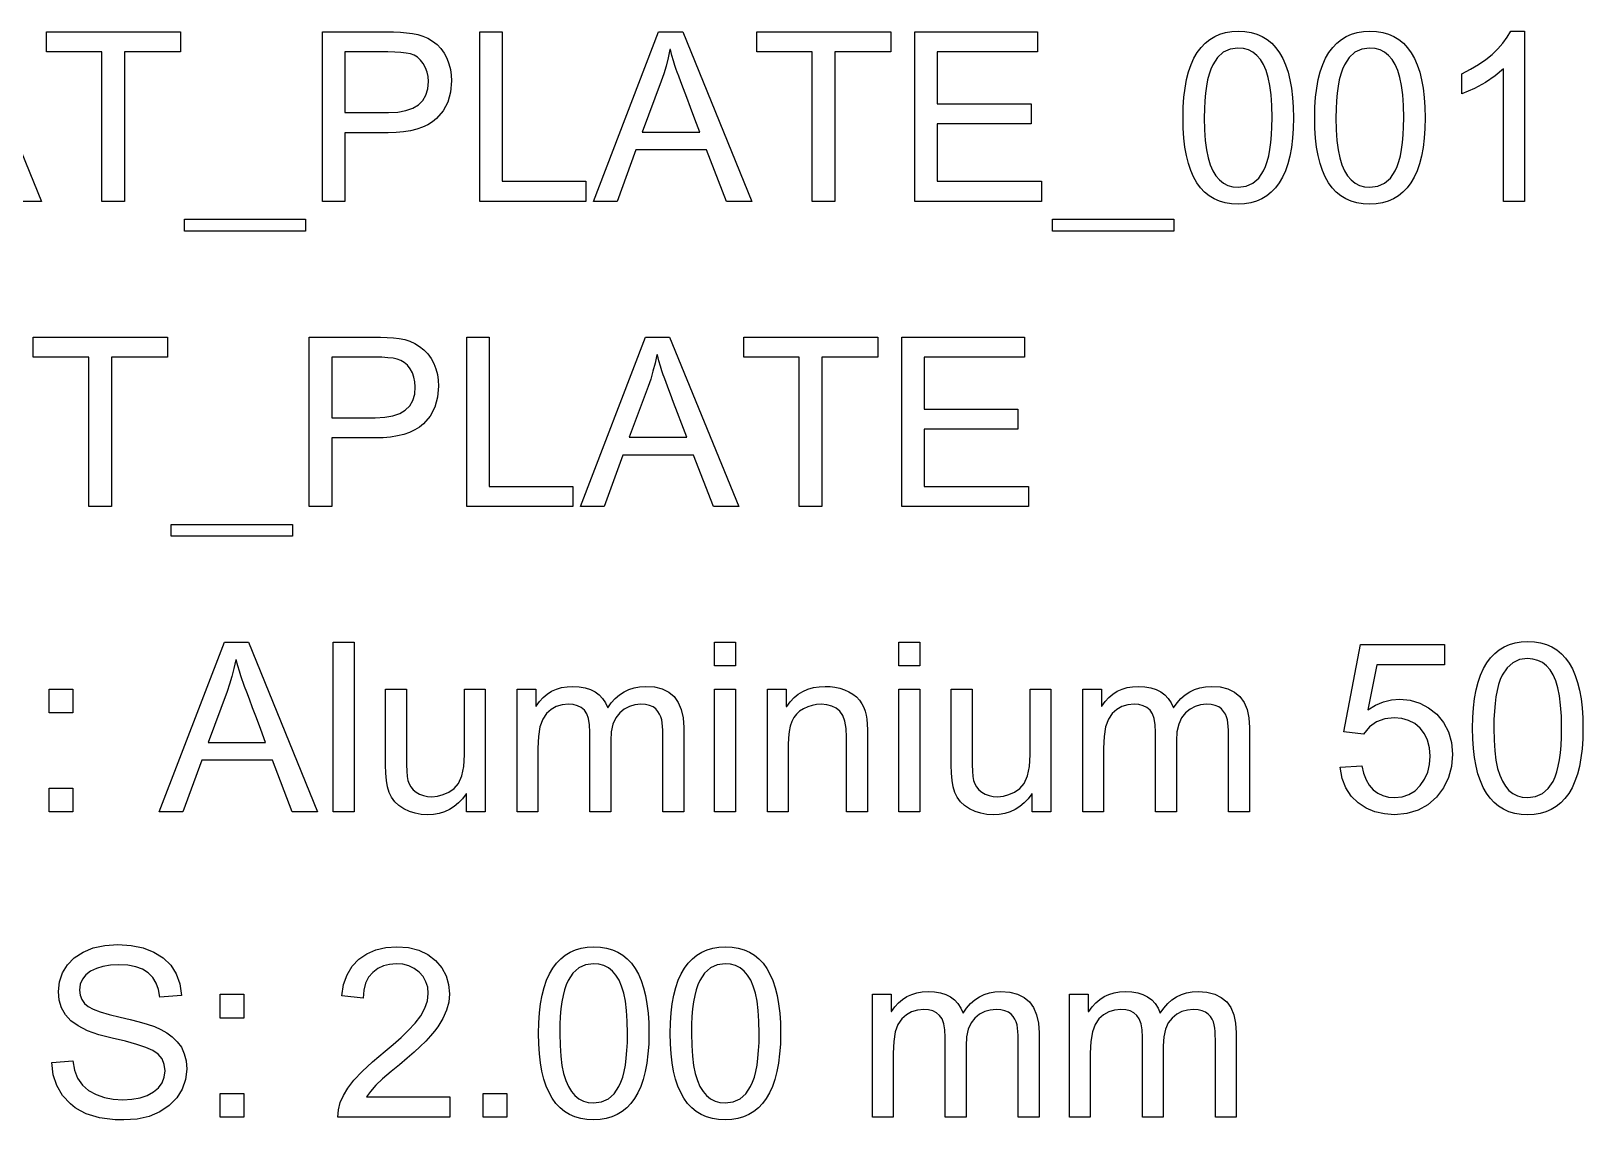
# Model space of a CAD drawing. Header units: millimetres. Extents: x 0 to 160, y 0 to 171.
# Drawn here: x 35.02 to 80.82, y 138.91 to 171.02 of the extents above; entities that cross this region are included whole.
import ezdxf

# ---------------------------------------------------------------- set-up
doc = ezdxf.new("R2010")
doc.units = ezdxf.units.MM
doc.layers.add('TEXT', color=7, linetype='CONTINUOUS')

msp = doc.modelspace()

# ---------------------------------------------------------------- linework, layer by layer
at = {"layer": 'TEXT'}
for points in [[(35.327, 166), (34.58, 166), (33.994, 167.521), (31.907, 167.521), (31.354, 166), (30.655, 166), (32.575, 171), (33.288, 171), (35.327, 166)], [(39.434, 170.407), (37.78, 170.407), (37.78, 166), (37.115, 166), (37.115, 170.407), (35.474, 170.407), (35.474, 171), (39.434, 171), (39.434, 170.407)], [(43.619, 171), (45.505, 171), (45.72, 170.997), (45.92, 170.989), (46.105, 170.975), (46.274, 170.956), (46.432, 170.925), (46.585, 170.876), (46.731, 170.81), (46.872, 170.725), (47.002, 170.624), (47.115, 170.506), (47.211, 170.372), (47.29, 170.221), (47.352, 170.059), (47.396, 169.895), (47.423, 169.726), (47.432, 169.554), (47.404, 169.225), (47.321, 168.93), (47.181, 168.67), (46.987, 168.444), (46.867, 168.346), (46.731, 168.261), (46.577, 168.189), (46.407, 168.13), (46.221, 168.085), (46.017, 168.052), (45.797, 168.032), (45.559, 168.026), (44.28, 168.026), (44.28, 166), (43.619, 166), (43.619, 171)], [(51.392, 166), (48.264, 166), (48.264, 171), (48.926, 171), (48.926, 166.593), (51.392, 166.593), (51.392, 166)], [(56.289, 166), (55.542, 166), (54.956, 167.521), (52.868, 167.521), (52.316, 166), (51.617, 166), (53.537, 171), (54.25, 171), (56.289, 166)], [(60.396, 170.407), (58.741, 170.407), (58.741, 166), (58.076, 166), (58.076, 170.407), (56.436, 170.407), (56.436, 171), (60.396, 171), (60.396, 170.407)], [(64.836, 166), (61.102, 166), (61.102, 171), (64.72, 171), (64.72, 170.407), (61.763, 170.407), (61.763, 168.879), (64.529, 168.879), (64.529, 168.285), (61.763, 168.285), (61.763, 166.593), (64.836, 166.593), (64.836, 166)], [(70.641, 171.024), (70.839, 171.014), (71.023, 170.984), (71.195, 170.934), (71.354, 170.864), (71.501, 170.774), (71.635, 170.664), (71.756, 170.534), (71.864, 170.384), (71.959, 170.215), (72.042, 170.025), (72.112, 169.815), (72.17, 169.585), (72.214, 169.335), (72.246, 169.065), (72.265, 168.776), (72.271, 168.466), (72.265, 168.153), (72.245, 167.861), (72.212, 167.59), (72.166, 167.339), (72.107, 167.109), (72.035, 166.9), (71.949, 166.712), (71.85, 166.544), (71.739, 166.397), (71.617, 166.269), (71.483, 166.161), (71.337, 166.072), (71.181, 166.003), (71.012, 165.954), (70.832, 165.925), (70.641, 165.915), (70.444, 165.925), (70.26, 165.955), (70.088, 166.004), (69.929, 166.074), (69.783, 166.164), (69.65, 166.273), (69.529, 166.403), (69.421, 166.553), (69.326, 166.722), (69.243, 166.911), (69.173, 167.121), (69.116, 167.35), (69.072, 167.599), (69.04, 167.868), (69.021, 168.157), (69.014, 168.466), (69.021, 168.779), (69.041, 169.071), (69.074, 169.343), (69.12, 169.594), (69.179, 169.824), (69.251, 170.034), (69.337, 170.223), (69.436, 170.391), (69.547, 170.539), (69.669, 170.668), (69.803, 170.777), (69.948, 170.866), (70.104, 170.935), (70.272, 170.984), (70.451, 171.014), (70.641, 171.024)], [(74.526, 171.024), (74.723, 171.014), (74.908, 170.984), (75.08, 170.934), (75.239, 170.864), (75.386, 170.774), (75.519, 170.664), (75.64, 170.534), (75.749, 170.384), (75.844, 170.215), (75.927, 170.025), (75.997, 169.815), (76.054, 169.585), (76.099, 169.335), (76.131, 169.065), (76.15, 168.776), (76.156, 168.466), (76.15, 168.153), (76.13, 167.861), (76.097, 167.59), (76.051, 167.339), (75.992, 167.109), (75.919, 166.9), (75.834, 166.712), (75.735, 166.544), (75.624, 166.397), (75.501, 166.269), (75.368, 166.161), (75.222, 166.072), (75.065, 166.003), (74.897, 165.954), (74.717, 165.925), (74.526, 165.915), (74.329, 165.925), (74.145, 165.955), (73.973, 166.004), (73.814, 166.074), (73.668, 166.164), (73.535, 166.273), (73.414, 166.403), (73.306, 166.553), (73.21, 166.722), (73.128, 166.911), (73.058, 167.121), (73.001, 167.35), (72.956, 167.599), (72.924, 167.868), (72.905, 168.157), (72.899, 168.466), (72.906, 168.779), (72.925, 169.071), (72.958, 169.343), (73.004, 169.594), (73.064, 169.824), (73.136, 170.034), (73.222, 170.223), (73.32, 170.391), (73.431, 170.539), (73.554, 170.668), (73.687, 170.777), (73.832, 170.866), (73.989, 170.935), (74.156, 170.984), (74.335, 171.014), (74.526, 171.024)], [(79.089, 166), (78.475, 166), (78.475, 169.912), (78.226, 169.702), (77.937, 169.509), (77.61, 169.332), (77.244, 169.172), (77.244, 169.765), (77.499, 169.896), (77.732, 170.035), (77.945, 170.181), (78.136, 170.334), (78.306, 170.495), (78.455, 170.664), (78.583, 170.84), (78.69, 171.024), (79.089, 171.024), (79.089, 166)], [(44.28, 168.619), (45.566, 168.619), (45.843, 168.634), (46.082, 168.677), (46.285, 168.748), (46.451, 168.848), (46.58, 168.976), (46.672, 169.134), (46.728, 169.319), (46.746, 169.533), (46.737, 169.679), (46.708, 169.816), (46.66, 169.944), (46.593, 170.064), (46.512, 170.168), (46.422, 170.251), (46.323, 170.311), (46.216, 170.35), (46.091, 170.375), (45.938, 170.392), (45.759, 170.403), (45.553, 170.407), (44.28, 170.407), (44.28, 168.619)], [(54.754, 168.046), (54.609, 168.43), (54.481, 168.77), (54.369, 169.067), (54.274, 169.319), (54.196, 169.527), (54.135, 169.692), (54.09, 169.813), (54.062, 169.89), (54.022, 170.009), (53.979, 170.147), (53.935, 170.303), (53.888, 170.478), (53.871, 170.478), (53.819, 170.23), (53.759, 169.992), (53.691, 169.763), (53.615, 169.544), (53.056, 168.046), (54.754, 168.046)], [(70.641, 166.42), (70.873, 166.449), (71.075, 166.539), (71.247, 166.689), (71.388, 166.899), (71.447, 167.028), (71.499, 167.176), (71.542, 167.344), (71.577, 167.53), (71.605, 167.736), (71.625, 167.96), (71.637, 168.203), (71.641, 168.466), (71.634, 168.824), (71.613, 169.142), (71.578, 169.42), (71.53, 169.658), (71.467, 169.861), (71.391, 170.037), (71.3, 170.185), (71.195, 170.306), (71.077, 170.399), (70.943, 170.466), (70.796, 170.506), (70.634, 170.519), (70.402, 170.489), (70.201, 170.397), (70.031, 170.245), (69.891, 170.031), (69.833, 169.9), (69.782, 169.751), (69.739, 169.583), (69.704, 169.396), (69.677, 169.191), (69.657, 168.968), (69.646, 168.726), (69.642, 168.466), (69.649, 168.112), (69.67, 167.797), (69.705, 167.52), (69.754, 167.282), (69.818, 167.078), (69.894, 166.902), (69.985, 166.753), (70.089, 166.633), (70.206, 166.539), (70.338, 166.473), (70.483, 166.433), (70.641, 166.42)], [(74.526, 166.42), (74.758, 166.449), (74.96, 166.539), (75.132, 166.689), (75.273, 166.899), (75.332, 167.028), (75.383, 167.176), (75.427, 167.344), (75.462, 167.53), (75.49, 167.736), (75.509, 167.96), (75.521, 168.203), (75.525, 168.466), (75.518, 168.824), (75.498, 169.142), (75.463, 169.42), (75.414, 169.658), (75.352, 169.861), (75.275, 170.037), (75.185, 170.185), (75.08, 170.306), (74.961, 170.399), (74.828, 170.466), (74.681, 170.506), (74.519, 170.519), (74.287, 170.489), (74.086, 170.397), (73.915, 170.245), (73.776, 170.031), (73.717, 169.9), (73.667, 169.751), (73.624, 169.583), (73.589, 169.396), (73.562, 169.191), (73.542, 168.968), (73.53, 168.726), (73.527, 168.466), (73.534, 168.112), (73.555, 167.797), (73.59, 167.52), (73.639, 167.282), (73.702, 167.078), (73.779, 166.902), (73.869, 166.753), (73.973, 166.633), (74.091, 166.539), (74.222, 166.473), (74.367, 166.433), (74.526, 166.42)], [(43.121, 165.127), (39.546, 165.127), (39.546, 165.475), (43.121, 165.475), (43.121, 165.127)], [(68.741, 165.127), (65.167, 165.127), (65.167, 165.475), (68.741, 165.475), (68.741, 165.127)], [(39.048, 161.407), (37.394, 161.407), (37.394, 157), (36.729, 157), (36.729, 161.407), (35.089, 161.407), (35.089, 162), (39.048, 162), (39.048, 161.407)], [(43.233, 162), (45.119, 162), (45.335, 161.997), (45.535, 161.989), (45.72, 161.975), (45.888, 161.956), (46.047, 161.925), (46.199, 161.876), (46.346, 161.81), (46.487, 161.725), (46.617, 161.624), (46.73, 161.506), (46.826, 161.372), (46.905, 161.221), (46.967, 161.059), (47.011, 160.895), (47.038, 160.726), (47.046, 160.554), (47.019, 160.225), (46.935, 159.93), (46.796, 159.67), (46.601, 159.444), (46.482, 159.346), (46.345, 159.261), (46.192, 159.189), (46.022, 159.13), (45.835, 159.085), (45.632, 159.052), (45.411, 159.032), (45.174, 159.026), (43.895, 159.026), (43.895, 157), (43.233, 157), (43.233, 162)], [(51.006, 157), (47.879, 157), (47.879, 162), (48.54, 162), (48.54, 157.593), (51.006, 157.593), (51.006, 157)], [(55.904, 157), (55.157, 157), (54.57, 158.521), (52.483, 158.521), (51.93, 157), (51.231, 157), (53.151, 162), (53.864, 162), (55.904, 157)], [(60.01, 161.407), (58.356, 161.407), (58.356, 157), (57.691, 157), (57.691, 161.407), (56.05, 161.407), (56.05, 162), (60.01, 162), (60.01, 161.407)], [(64.451, 157), (60.716, 157), (60.716, 162), (64.335, 162), (64.335, 161.407), (61.378, 161.407), (61.378, 159.879), (64.144, 159.879), (64.144, 159.285), (61.378, 159.285), (61.378, 157.593), (64.451, 157.593), (64.451, 157)], [(43.895, 159.619), (45.181, 159.619), (45.457, 159.634), (45.697, 159.677), (45.9, 159.748), (46.066, 159.848), (46.195, 159.976), (46.287, 160.134), (46.342, 160.319), (46.361, 160.533), (46.351, 160.679), (46.322, 160.816), (46.275, 160.944), (46.207, 161.064), (46.126, 161.168), (46.036, 161.251), (45.938, 161.311), (45.83, 161.35), (45.705, 161.375), (45.553, 161.392), (45.374, 161.403), (45.167, 161.407), (43.895, 161.407), (43.895, 159.619)], [(54.369, 159.046), (54.224, 159.43), (54.096, 159.77), (53.984, 160.067), (53.889, 160.319), (53.811, 160.527), (53.749, 160.692), (53.705, 160.813), (53.677, 160.89), (53.636, 161.009), (53.594, 161.147), (53.549, 161.303), (53.503, 161.478), (53.486, 161.478), (53.434, 161.23), (53.374, 160.992), (53.306, 160.763), (53.23, 160.544), (52.671, 159.046), (54.369, 159.046)], [(42.735, 156.127), (39.161, 156.127), (39.161, 156.475), (42.735, 156.475), (42.735, 156.127)], [(43.479, 148), (42.732, 148), (42.145, 149.521), (40.058, 149.521), (39.505, 148), (38.806, 148), (40.726, 153), (41.439, 153), (43.479, 148)], [(44.553, 148), (43.939, 148), (43.939, 153), (44.553, 153), (44.553, 148)], [(55.808, 152.304), (55.194, 152.304), (55.194, 153), (55.808, 153), (55.808, 152.304)], [(61.245, 152.304), (60.631, 152.304), (60.631, 153), (61.245, 153), (61.245, 152.304)], [(79.185, 153.024), (79.382, 153.014), (79.567, 152.984), (79.739, 152.934), (79.898, 152.864), (80.045, 152.774), (80.178, 152.664), (80.299, 152.534), (80.408, 152.384), (80.503, 152.215), (80.586, 152.025), (80.656, 151.815), (80.713, 151.585), (80.758, 151.335), (80.79, 151.065), (80.809, 150.776), (80.815, 150.466), (80.809, 150.153), (80.789, 149.861), (80.756, 149.59), (80.71, 149.339), (80.651, 149.109), (80.578, 148.9), (80.493, 148.712), (80.394, 148.544), (80.283, 148.397), (80.16, 148.269), (80.026, 148.161), (79.881, 148.072), (79.724, 148.003), (79.556, 147.954), (79.376, 147.925), (79.185, 147.915), (78.988, 147.925), (78.804, 147.955), (78.632, 148.004), (78.473, 148.074), (78.327, 148.164), (78.193, 148.273), (78.073, 148.403), (77.965, 148.553), (77.869, 148.722), (77.787, 148.911), (77.717, 149.121), (77.66, 149.35), (77.615, 149.599), (77.583, 149.868), (77.564, 150.157), (77.558, 150.466), (77.565, 150.779), (77.584, 151.071), (77.617, 151.343), (77.663, 151.594), (77.723, 151.824), (77.795, 152.034), (77.88, 152.223), (77.979, 152.391), (78.09, 152.539), (78.213, 152.668), (78.346, 152.777), (78.491, 152.866), (78.648, 152.935), (78.815, 152.984), (78.994, 153.014), (79.185, 153.024)], [(74.465, 151.005), (74.695, 151.142), (74.93, 151.24), (75.169, 151.299), (75.413, 151.319), (75.715, 151.291), (75.997, 151.208), (76.259, 151.07), (76.501, 150.877), (76.704, 150.638), (76.849, 150.361), (76.936, 150.048), (76.965, 149.698), (76.935, 149.341), (76.847, 149.011), (76.7, 148.709), (76.494, 148.435), (76.24, 148.207), (75.95, 148.045), (75.623, 147.947), (75.259, 147.915), (74.958, 147.937), (74.677, 148.003), (74.417, 148.113), (74.178, 148.268), (73.974, 148.465), (73.818, 148.706), (73.711, 148.988), (73.653, 149.313), (74.294, 149.361), (74.344, 149.139), (74.417, 148.947), (74.511, 148.785), (74.628, 148.653), (74.764, 148.551), (74.914, 148.478), (75.079, 148.434), (75.259, 148.42), (75.482, 148.442), (75.682, 148.508), (75.86, 148.618), (76.016, 148.773), (76.143, 148.959), (76.234, 149.166), (76.288, 149.393), (76.306, 149.641), (76.288, 149.889), (76.232, 150.11), (76.139, 150.304), (76.01, 150.469), (75.851, 150.602), (75.67, 150.697), (75.469, 150.754), (75.246, 150.773), (74.968, 150.743), (74.724, 150.653), (74.514, 150.502), (74.338, 150.292), (73.759, 150.36), (74.246, 152.932), (76.726, 152.932), (76.726, 152.338), (74.734, 152.338), (74.465, 151.005)], [(79.185, 148.42), (79.417, 148.449), (79.619, 148.539), (79.79, 148.689), (79.932, 148.899), (79.991, 149.028), (80.042, 149.176), (80.086, 149.344), (80.121, 149.53), (80.149, 149.736), (80.168, 149.96), (80.18, 150.203), (80.184, 150.466), (80.177, 150.824), (80.156, 151.142), (80.122, 151.42), (80.073, 151.658), (80.011, 151.861), (79.934, 152.037), (79.844, 152.185), (79.739, 152.306), (79.62, 152.399), (79.487, 152.466), (79.34, 152.506), (79.178, 152.519), (78.946, 152.489), (78.745, 152.397), (78.574, 152.245), (78.435, 152.031), (78.376, 151.9), (78.326, 151.751), (78.283, 151.583), (78.248, 151.396), (78.221, 151.191), (78.201, 150.968), (78.189, 150.726), (78.186, 150.466), (78.193, 150.112), (78.214, 149.797), (78.249, 149.52), (78.298, 149.282), (78.361, 149.078), (78.438, 148.902), (78.528, 148.753), (78.632, 148.633), (78.75, 148.539), (78.881, 148.473), (79.026, 148.433), (79.185, 148.42)], [(41.944, 150.046), (41.799, 150.43), (41.671, 150.77), (41.559, 151.067), (41.464, 151.319), (41.386, 151.527), (41.324, 151.692), (41.28, 151.813), (41.252, 151.89), (41.211, 152.009), (41.169, 152.147), (41.124, 152.303), (41.078, 152.478), (41.061, 152.478), (41.009, 152.23), (40.949, 151.992), (40.881, 151.763), (40.805, 151.544), (40.246, 150.046), (41.944, 150.046)], [(36.259, 150.92), (35.559, 150.92), (35.559, 151.619), (36.259, 151.619), (36.259, 150.92)], [(48.424, 148), (47.875, 148), (47.875, 148.532), (47.858, 148.532), (47.749, 148.387), (47.631, 148.262), (47.503, 148.156), (47.366, 148.069), (47.219, 148.002), (47.063, 147.953), (46.898, 147.924), (46.722, 147.915), (46.537, 147.926), (46.358, 147.959), (46.186, 148.014), (46.021, 148.09), (45.874, 148.187), (45.753, 148.299), (45.659, 148.429), (45.592, 148.575), (45.545, 148.74), (45.511, 148.929), (45.491, 149.14), (45.484, 149.374), (45.484, 151.619), (46.098, 151.619), (46.098, 149.613), (46.101, 149.39), (46.11, 149.201), (46.124, 149.045), (46.144, 148.924), (46.177, 148.825), (46.227, 148.735), (46.297, 148.653), (46.385, 148.582), (46.487, 148.523), (46.598, 148.48), (46.719, 148.455), (46.849, 148.447), (47.02, 148.462), (47.186, 148.507), (47.347, 148.582), (47.503, 148.687), (47.638, 148.84), (47.734, 149.057), (47.791, 149.339), (47.81, 149.685), (47.81, 151.619), (48.424, 151.619), (48.424, 148)], [(54.28, 148), (53.666, 148), (53.666, 150.285), (53.664, 150.407), (53.658, 150.519), (53.647, 150.622), (53.632, 150.717), (53.609, 150.804), (53.571, 150.885), (53.521, 150.962), (53.457, 151.034), (53.376, 151.094), (53.275, 151.137), (53.155, 151.163), (53.015, 151.172), (52.84, 151.156), (52.678, 151.109), (52.528, 151.03), (52.391, 150.92), (52.276, 150.774), (52.194, 150.589), (52.145, 150.364), (52.128, 150.101), (52.128, 148), (51.514, 148), (51.514, 150.353), (51.504, 150.57), (51.473, 150.75), (51.421, 150.892), (51.349, 150.998), (51.258, 151.074), (51.149, 151.128), (51.023, 151.161), (50.88, 151.172), (50.691, 151.155), (50.52, 151.104), (50.366, 151.018), (50.23, 150.899), (50.119, 150.733), (50.04, 150.508), (49.992, 150.223), (49.976, 149.879), (49.976, 148), (49.362, 148), (49.362, 151.619), (49.915, 151.619), (49.915, 151.114), (49.928, 151.114), (50.026, 151.251), (50.134, 151.371), (50.253, 151.471), (50.383, 151.554), (50.523, 151.618), (50.675, 151.664), (50.837, 151.691), (51.01, 151.701), (51.2, 151.691), (51.373, 151.661), (51.529, 151.611), (51.666, 151.542), (51.786, 151.453), (51.888, 151.344), (51.973, 151.215), (52.04, 151.066), (52.145, 151.215), (52.26, 151.344), (52.385, 151.453), (52.52, 151.542), (52.664, 151.611), (52.818, 151.661), (52.981, 151.691), (53.155, 151.701), (53.419, 151.682), (53.647, 151.625), (53.841, 151.53), (53.999, 151.397), (54.122, 151.226), (54.21, 151.018), (54.263, 150.771), (54.28, 150.486), (54.28, 148)], [(55.808, 148), (55.194, 148), (55.194, 151.619), (55.808, 151.619), (55.808, 148)], [(59.703, 148), (59.086, 148), (59.086, 150.2), (59.073, 150.456), (59.036, 150.669), (58.974, 150.838), (58.886, 150.964), (58.777, 151.055), (58.648, 151.12), (58.5, 151.159), (58.332, 151.172), (58.198, 151.164), (58.067, 151.139), (57.939, 151.097), (57.815, 151.039), (57.702, 150.966), (57.607, 150.879), (57.529, 150.778), (57.469, 150.664), (57.425, 150.53), (57.393, 150.371), (57.373, 150.187), (57.367, 149.978), (57.367, 148), (56.753, 148), (56.753, 151.619), (57.306, 151.619), (57.306, 151.107), (57.319, 151.107), (57.422, 151.246), (57.536, 151.367), (57.662, 151.469), (57.798, 151.552), (57.946, 151.617), (58.106, 151.663), (58.276, 151.691), (58.458, 151.701), (58.601, 151.694), (58.743, 151.675), (58.884, 151.643), (59.025, 151.598), (59.157, 151.541), (59.274, 151.47), (59.376, 151.387), (59.463, 151.291), (59.535, 151.187), (59.592, 151.08), (59.635, 150.969), (59.662, 150.855), (59.68, 150.729), (59.693, 150.582), (59.701, 150.415), (59.703, 150.227), (59.703, 148)], [(61.245, 148), (60.631, 148), (60.631, 151.619), (61.245, 151.619), (61.245, 148)], [(65.116, 148), (64.567, 148), (64.567, 148.532), (64.55, 148.532), (64.441, 148.387), (64.323, 148.262), (64.195, 148.156), (64.058, 148.069), (63.911, 148.002), (63.755, 147.953), (63.589, 147.924), (63.414, 147.915), (63.228, 147.926), (63.05, 147.959), (62.878, 148.014), (62.713, 148.09), (62.565, 148.187), (62.445, 148.299), (62.351, 148.429), (62.283, 148.575), (62.236, 148.74), (62.203, 148.929), (62.183, 149.14), (62.176, 149.374), (62.176, 151.619), (62.79, 151.619), (62.79, 149.613), (62.793, 149.39), (62.801, 149.201), (62.816, 149.045), (62.836, 148.924), (62.868, 148.825), (62.919, 148.735), (62.988, 148.653), (63.076, 148.582), (63.178, 148.523), (63.29, 148.48), (63.41, 148.455), (63.54, 148.447), (63.712, 148.462), (63.878, 148.507), (64.039, 148.582), (64.195, 148.687), (64.329, 148.84), (64.425, 149.057), (64.483, 149.339), (64.502, 149.685), (64.502, 151.619), (65.116, 151.619), (65.116, 148)], [(70.972, 148), (70.358, 148), (70.358, 150.285), (70.356, 150.407), (70.35, 150.519), (70.339, 150.622), (70.324, 150.717), (70.3, 150.804), (70.263, 150.885), (70.212, 150.962), (70.148, 151.034), (70.068, 151.094), (69.967, 151.137), (69.847, 151.163), (69.707, 151.172), (69.532, 151.156), (69.37, 151.109), (69.22, 151.03), (69.083, 150.92), (68.968, 150.774), (68.886, 150.589), (68.836, 150.364), (68.82, 150.101), (68.82, 148), (68.206, 148), (68.206, 150.353), (68.196, 150.57), (68.165, 150.75), (68.113, 150.892), (68.041, 150.998), (67.949, 151.074), (67.841, 151.128), (67.715, 151.161), (67.572, 151.172), (67.383, 151.155), (67.211, 151.104), (67.058, 151.018), (66.922, 150.899), (66.811, 150.733), (66.731, 150.508), (66.684, 150.223), (66.668, 149.879), (66.668, 148), (66.054, 148), (66.054, 151.619), (66.606, 151.619), (66.606, 151.114), (66.62, 151.114), (66.718, 151.251), (66.826, 151.371), (66.945, 151.471), (67.075, 151.554), (67.215, 151.618), (67.366, 151.664), (67.528, 151.691), (67.701, 151.701), (67.892, 151.691), (68.065, 151.661), (68.22, 151.611), (68.358, 151.542), (68.478, 151.453), (68.58, 151.344), (68.664, 151.215), (68.731, 151.066), (68.837, 151.215), (68.952, 151.344), (69.077, 151.453), (69.211, 151.542), (69.356, 151.611), (69.51, 151.661), (69.673, 151.691), (69.847, 151.701), (70.11, 151.682), (70.339, 151.625), (70.532, 151.53), (70.691, 151.397), (70.814, 151.226), (70.902, 151.018), (70.954, 150.771), (70.972, 150.486), (70.972, 148)], [(36.259, 148), (35.559, 148), (35.559, 148.699), (36.259, 148.699), (36.259, 148)], [(38.823, 142.533), (38.786, 142.757), (38.717, 142.952), (38.614, 143.116), (38.479, 143.251), (38.311, 143.357), (38.11, 143.432), (37.876, 143.477), (37.609, 143.492), (37.365, 143.48), (37.145, 143.444), (36.949, 143.384), (36.777, 143.301), (36.637, 143.194), (36.536, 143.066), (36.476, 142.916), (36.456, 142.745), (36.472, 142.593), (36.518, 142.462), (36.595, 142.352), (36.704, 142.262), (36.855, 142.183), (37.064, 142.104), (37.329, 142.025), (37.65, 141.947), (37.946, 141.878), (38.214, 141.809), (38.453, 141.738), (38.663, 141.667), (38.852, 141.586), (39.027, 141.484), (39.188, 141.363), (39.335, 141.222), (39.457, 141.058), (39.545, 140.869), (39.597, 140.653), (39.615, 140.412), (39.583, 140.103), (39.486, 139.822), (39.326, 139.568), (39.101, 139.341), (38.825, 139.155), (38.51, 139.021), (38.156, 138.941), (37.763, 138.915), (37.507, 138.922), (37.269, 138.944), (37.047, 138.981), (36.841, 139.032), (36.652, 139.099), (36.48, 139.179), (36.324, 139.275), (36.185, 139.385), (35.954, 139.638), (35.785, 139.926), (35.677, 140.249), (35.631, 140.606), (36.259, 140.661), (36.304, 140.381), (36.397, 140.142), (36.536, 139.944), (36.722, 139.786), (36.943, 139.666), (37.185, 139.58), (37.449, 139.529), (37.735, 139.512), (38, 139.526), (38.238, 139.569), (38.449, 139.64), (38.634, 139.74), (38.784, 139.865), (38.891, 140.01), (38.955, 140.175), (38.977, 140.361), (38.954, 140.552), (38.887, 140.715), (38.775, 140.85), (38.619, 140.958), (38.409, 141.051), (38.139, 141.144), (37.808, 141.236), (37.416, 141.328), (37.024, 141.428), (36.69, 141.547), (36.416, 141.685), (36.201, 141.841), (36.038, 142.019), (35.922, 142.221), (35.852, 142.449), (35.829, 142.701), (35.858, 142.988), (35.946, 143.249), (36.094, 143.484), (36.299, 143.693), (36.556, 143.865), (36.855, 143.987), (37.197, 144.061), (37.582, 144.085), (37.978, 144.061), (38.333, 143.988), (38.647, 143.866), (38.921, 143.695), (39.144, 143.479), (39.308, 143.222), (39.413, 142.924), (39.458, 142.585), (38.823, 142.533)], [(47.384, 139), (44.072, 139), (44.091, 139.212), (44.146, 139.425), (44.238, 139.64), (44.367, 139.856), (44.547, 140.086), (44.791, 140.344), (45.099, 140.629), (45.471, 140.941), (45.711, 141.141), (45.939, 141.346), (46.153, 141.556), (46.354, 141.771), (46.524, 141.989), (46.646, 142.207), (46.719, 142.426), (46.743, 142.646), (46.726, 142.827), (46.676, 142.992), (46.592, 143.14), (46.475, 143.272), (46.332, 143.38), (46.172, 143.457), (45.994, 143.504), (45.798, 143.519), (45.6, 143.503), (45.419, 143.456), (45.254, 143.376), (45.106, 143.265), (44.983, 143.122), (44.895, 142.948), (44.842, 142.743), (44.823, 142.506), (44.192, 142.578), (44.245, 142.908), (44.346, 143.198), (44.494, 143.446), (44.691, 143.652), (44.927, 143.815), (45.192, 143.931), (45.487, 144.001), (45.812, 144.024), (46.16, 143.998), (46.467, 143.922), (46.734, 143.795), (46.959, 143.616), (47.139, 143.402), (47.268, 143.167), (47.345, 142.91), (47.37, 142.632), (47.349, 142.391), (47.284, 142.148), (47.176, 141.904), (47.024, 141.659), (46.927, 141.53), (46.808, 141.391), (46.668, 141.242), (46.506, 141.083), (46.323, 140.913), (46.118, 140.732), (45.892, 140.542), (45.645, 140.34), (45.396, 140.131), (45.194, 139.937), (45.036, 139.758), (44.925, 139.593), (47.384, 139.593), (47.384, 139)], [(51.623, 144.024), (51.821, 144.014), (52.006, 143.984), (52.178, 143.934), (52.337, 143.864), (52.483, 143.774), (52.617, 143.664), (52.738, 143.534), (52.846, 143.384), (52.942, 143.215), (53.024, 143.025), (53.095, 142.815), (53.152, 142.585), (53.196, 142.335), (53.228, 142.065), (53.247, 141.776), (53.254, 141.466), (53.247, 141.153), (53.227, 140.861), (53.195, 140.59), (53.148, 140.339), (53.089, 140.109), (53.017, 139.9), (52.931, 139.712), (52.833, 139.544), (52.722, 139.397), (52.599, 139.269), (52.465, 139.161), (52.32, 139.072), (52.163, 139.003), (51.994, 138.954), (51.815, 138.925), (51.623, 138.915), (51.426, 138.925), (51.242, 138.955), (51.071, 139.004), (50.912, 139.074), (50.766, 139.164), (50.632, 139.273), (50.511, 139.403), (50.403, 139.553), (50.308, 139.722), (50.225, 139.911), (50.155, 140.121), (50.098, 140.35), (50.054, 140.599), (50.022, 140.868), (50.003, 141.157), (49.997, 141.466), (50.003, 141.779), (50.023, 142.071), (50.056, 142.343), (50.102, 142.594), (50.161, 142.824), (50.234, 143.034), (50.319, 143.223), (50.418, 143.391), (50.529, 143.539), (50.651, 143.668), (50.785, 143.777), (50.93, 143.866), (51.086, 143.935), (51.254, 143.984), (51.433, 144.014), (51.623, 144.024)], [(55.508, 144.024), (55.706, 144.014), (55.89, 143.984), (56.062, 143.934), (56.221, 143.864), (56.368, 143.774), (56.502, 143.664), (56.623, 143.534), (56.731, 143.384), (56.826, 143.215), (56.909, 143.025), (56.979, 142.815), (57.037, 142.585), (57.081, 142.335), (57.113, 142.065), (57.132, 141.776), (57.138, 141.466), (57.132, 141.153), (57.112, 140.861), (57.079, 140.59), (57.033, 140.339), (56.974, 140.109), (56.902, 139.9), (56.816, 139.712), (56.717, 139.544), (56.606, 139.397), (56.484, 139.269), (56.35, 139.161), (56.204, 139.072), (56.048, 139.003), (55.879, 138.954), (55.699, 138.925), (55.508, 138.915), (55.311, 138.925), (55.127, 138.955), (54.955, 139.004), (54.796, 139.074), (54.65, 139.164), (54.517, 139.273), (54.396, 139.403), (54.288, 139.553), (54.193, 139.722), (54.11, 139.911), (54.04, 140.121), (53.983, 140.35), (53.939, 140.599), (53.907, 140.868), (53.888, 141.157), (53.881, 141.466), (53.888, 141.779), (53.908, 142.071), (53.941, 142.343), (53.987, 142.594), (54.046, 142.824), (54.118, 143.034), (54.204, 143.223), (54.303, 143.391), (54.414, 143.539), (54.536, 143.668), (54.67, 143.777), (54.815, 143.866), (54.971, 143.935), (55.139, 143.984), (55.318, 144.014), (55.508, 144.024)], [(51.623, 139.42), (51.856, 139.449), (52.057, 139.539), (52.229, 139.689), (52.37, 139.899), (52.43, 140.028), (52.481, 140.176), (52.524, 140.344), (52.56, 140.53), (52.587, 140.736), (52.607, 140.96), (52.619, 141.203), (52.623, 141.466), (52.616, 141.824), (52.595, 142.142), (52.56, 142.42), (52.512, 142.658), (52.449, 142.861), (52.373, 143.037), (52.282, 143.185), (52.178, 143.306), (52.059, 143.399), (51.926, 143.466), (51.778, 143.506), (51.617, 143.519), (51.385, 143.489), (51.183, 143.397), (51.013, 143.245), (50.873, 143.031), (50.815, 142.9), (50.764, 142.751), (50.721, 142.583), (50.686, 142.396), (50.659, 142.191), (50.64, 141.968), (50.628, 141.726), (50.624, 141.466), (50.631, 141.112), (50.652, 140.797), (50.687, 140.52), (50.737, 140.282), (50.8, 140.078), (50.877, 139.902), (50.967, 139.753), (51.071, 139.633), (51.189, 139.539), (51.32, 139.473), (51.465, 139.433), (51.623, 139.42)], [(55.508, 139.42), (55.74, 139.449), (55.942, 139.539), (56.114, 139.689), (56.255, 139.899), (56.314, 140.028), (56.366, 140.176), (56.409, 140.344), (56.444, 140.53), (56.472, 140.736), (56.492, 140.96), (56.504, 141.203), (56.508, 141.466), (56.501, 141.824), (56.48, 142.142), (56.445, 142.42), (56.397, 142.658), (56.334, 142.861), (56.258, 143.037), (56.167, 143.185), (56.062, 143.306), (55.944, 143.399), (55.81, 143.466), (55.663, 143.506), (55.501, 143.519), (55.269, 143.489), (55.068, 143.397), (54.898, 143.245), (54.758, 143.031), (54.699, 142.9), (54.649, 142.751), (54.606, 142.583), (54.571, 142.396), (54.544, 142.191), (54.524, 141.968), (54.513, 141.726), (54.509, 141.466), (54.516, 141.112), (54.537, 140.797), (54.572, 140.52), (54.621, 140.282), (54.685, 140.078), (54.761, 139.902), (54.852, 139.753), (54.956, 139.633), (55.073, 139.539), (55.205, 139.473), (55.35, 139.433), (55.508, 139.42)], [(41.303, 141.92), (40.604, 141.92), (40.604, 142.619), (41.303, 142.619), (41.303, 141.92)], [(64.765, 139), (64.151, 139), (64.151, 141.285), (64.149, 141.407), (64.142, 141.519), (64.132, 141.622), (64.117, 141.717), (64.093, 141.804), (64.056, 141.885), (64.005, 141.962), (63.941, 142.034), (63.86, 142.094), (63.76, 142.137), (63.639, 142.163), (63.499, 142.172), (63.325, 142.156), (63.163, 142.109), (63.013, 142.03), (62.875, 141.92), (62.76, 141.774), (62.678, 141.589), (62.629, 141.364), (62.613, 141.101), (62.613, 139), (61.999, 139), (61.999, 141.353), (61.988, 141.57), (61.957, 141.75), (61.906, 141.892), (61.833, 141.998), (61.742, 142.074), (61.633, 142.128), (61.507, 142.161), (61.364, 142.172), (61.175, 142.155), (61.004, 142.104), (60.85, 142.018), (60.715, 141.899), (60.603, 141.733), (60.524, 141.508), (60.476, 141.223), (60.46, 140.879), (60.46, 139), (59.847, 139), (59.847, 142.619), (60.399, 142.619), (60.399, 142.114), (60.413, 142.114), (60.51, 142.251), (60.618, 142.371), (60.737, 142.471), (60.867, 142.554), (61.008, 142.618), (61.159, 142.664), (61.321, 142.691), (61.494, 142.701), (61.685, 142.691), (61.858, 142.661), (62.013, 142.611), (62.15, 142.542), (62.27, 142.453), (62.373, 142.344), (62.457, 142.215), (62.524, 142.066), (62.629, 142.215), (62.745, 142.344), (62.869, 142.453), (63.004, 142.542), (63.148, 142.611), (63.302, 142.661), (63.466, 142.691), (63.639, 142.701), (63.903, 142.682), (64.132, 142.625), (64.325, 142.53), (64.483, 142.397), (64.606, 142.226), (64.694, 142.018), (64.747, 141.771), (64.765, 141.486), (64.765, 139)], [(70.583, 139), (69.969, 139), (69.969, 141.285), (69.967, 141.407), (69.961, 141.519), (69.95, 141.622), (69.935, 141.717), (69.911, 141.804), (69.874, 141.885), (69.824, 141.962), (69.76, 142.034), (69.679, 142.094), (69.578, 142.137), (69.458, 142.163), (69.318, 142.172), (69.143, 142.156), (68.981, 142.109), (68.831, 142.03), (68.694, 141.92), (68.579, 141.774), (68.497, 141.589), (68.448, 141.364), (68.431, 141.101), (68.431, 139), (67.817, 139), (67.817, 141.353), (67.807, 141.57), (67.776, 141.75), (67.724, 141.892), (67.652, 141.998), (67.56, 142.074), (67.452, 142.128), (67.326, 142.161), (67.183, 142.172), (66.994, 142.155), (66.823, 142.104), (66.669, 142.018), (66.533, 141.899), (66.422, 141.733), (66.343, 141.508), (66.295, 141.223), (66.279, 140.879), (66.279, 139), (65.665, 139), (65.665, 142.619), (66.218, 142.619), (66.218, 142.114), (66.231, 142.114), (66.329, 142.251), (66.437, 142.371), (66.556, 142.471), (66.686, 142.554), (66.826, 142.618), (66.978, 142.664), (67.14, 142.691), (67.312, 142.701), (67.503, 142.691), (67.676, 142.661), (67.831, 142.611), (67.969, 142.542), (68.089, 142.453), (68.191, 142.344), (68.276, 142.215), (68.342, 142.066), (68.448, 142.215), (68.563, 142.344), (68.688, 142.453), (68.822, 142.542), (68.967, 142.611), (69.121, 142.661), (69.284, 142.691), (69.458, 142.701), (69.721, 142.682), (69.95, 142.625), (70.144, 142.53), (70.302, 142.397), (70.425, 142.226), (70.513, 142.018), (70.566, 141.771), (70.583, 141.486), (70.583, 139)], [(41.303, 139), (40.604, 139), (40.604, 139.699), (41.303, 139.699), (41.303, 139)], [(49.062, 139), (48.363, 139), (48.363, 139.699), (49.062, 139.699), (49.062, 139)]]:
    msp.add_lwpolyline(points, dxfattribs=at)

doc.saveas('drawing.dxf')
